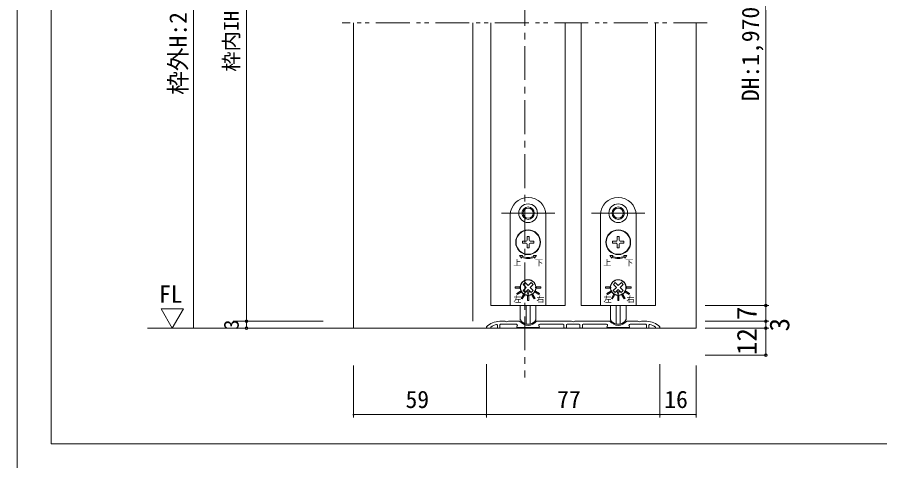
# Model space of a CAD drawing. Units: millimetres on the paper, enlarged 10 times, with parts at other scales. Extents: x -2000 to 2000, y -1385 to 1385.
# Drawn here: x -2000 to -724, y -92 to 564 of the extents above; entities that cross this region are included whole.
import ezdxf
from ezdxf.enums import TextEntityAlignment as Align

# ---------------------------------------------------------------- set-up
doc = ezdxf.new("R2010")
doc.units = ezdxf.units.MM
doc.header["$LTSCALE"] = 10
doc.header["$PDMODE"] = 32
doc.header["$PDSIZE"] = 4
for name, pattern in [('CHAIN1', [8, 5, -1, 1, -1]), ('DOUBLE_CHAIN1', [8.8, 5, -1, 0.6, -0.6, 0.6, -1]), ('USER1', [19.05, 12.7, -6.35])]:
    doc.linetypes.add(name, pattern=pattern)
doc.layers.add('1-1_0', color=7, linetype='Continuous', lineweight=20)
doc.layers.add('2-0_18', color=7, linetype='Continuous', lineweight=18)
doc.styles.add('ＭＳ ゴシック', font='')
doc.styles.get('ＭＳ ゴシック').set_extended_font_data('MS Gothic')

msp = doc.modelspace()

# ---------------------------------------------------------------- linework, layer by layer
at = {"layer": '1-1_0'}
msp.add_lwpolyline([(-2000, -1385), (2000, -1385), (2000, 1385), (-2000, 1385)], close=True, dxfattribs=at)
msp.add_lwpolyline([(380, -67.5), (-1950, -67.5), (-1950, 1335)], dxfattribs=at)
at = {"layer": '2-0_18', "linetype": 'CHAIN1', "lineweight": 20}
msp.add_line((-1249.44, 1081.04), (-1249.44, 30.55), dxfattribs=at)
at = {"layer": '2-0_18', "color": 4, "lineweight": 9}
for p, q in [((-1739.19, 1047.71), (-1739.19, 103.89)), ((-1660.85, 927.71), (-1660.85, 113.89)), ((-1787.38, 132.57), (-1770.68, 103.89)), ((-1754.18, 132.57), (-1787.38, 132.57)), ((-1770.68, 103.89), (-1754.18, 132.57)), ((-982.77, 137.22), (-888.47, 137.22)), ((-892.63, 137.22), (-892.63, 113.89)), ((-1502.77, 103.89), (-1807.52, 103.89)), ((-1680.85, 113.89), (-1547.77, 113.89)), ((-1680.85, 103.89), (-1547.77, 103.89)), ((-1660.85, 113.89), (-1660.85, 103.89)), ((-982.77, 113.89), (-888.47, 113.89)), ((-982.77, 113.89), (-892.63, 113.89)), ((-982.77, 103.89), (-888.47, 103.89)), ((-982.77, 103.89), (-892.63, 103.89)), ((-892.63, 113.89), (-892.63, 103.89)), ((-892.63, 103.89), (-892.63, 63.89)), ((-982.77, 63.89), (-892.63, 63.89)), ((-1502.77, 48.46), (-1502.77, -28.42)), ((-1306.11, 50.55), (-1306.11, -28.42)), ((-1049.44, 50.55), (-1049.44, -28.42)), ((-996.11, 48.46), (-996.11, -28.42)), ((-1306.11, -24.26), (-1502.77, -24.26)), ((-1306.11, -24.26), (-1049.44, -24.26)), ((-1049.44, -24.26), (-995.59, -24.26))]:
    msp.add_line(p, q, dxfattribs=at)
at = {"layer": '2-0_18', "linetype": 'DOUBLE_CHAIN1', "lineweight": 20}
msp.add_line((-979.44, 555.55), (-1519.44, 555.55), dxfattribs=at)
at = {"layer": '2-0_18', "lineweight": 20}
for p, q in [((-1502.77, 555.55), (-1502.77, 103.89)), ((-1326.11, 555.55), (-1326.11, 113.89)), ((-1299.44, 555.55), (-1299.44, 137.22)), ((-1189.44, 555.55), (-1189.44, 137.22)), ((-1166.11, 555.55), (-1166.11, 137.22)), ((-1056.11, 555.55), (-1056.11, 137.22)), ((-996.11, 555.55), (-996.11, 103.89)), ((-1299.44, 137.22), (-1189.44, 137.22)), ((-1166.11, 137.22), (-1056.11, 137.22)), ((-1352.77, 103.89), (-1502.77, 103.89)), ((-1049.44, 103.89), (-996.11, 103.89)), ((-1306.11, 48.46), (-1306.11, -28.42)), ((-1049.44, 48.46), (-1049.44, -28.42)), ((-1049.44, 48.46), (-1049.44, -28.42)), ((-1049.44, 48.46), (-1049.44, -28.42))]:
    msp.add_line(p, q, dxfattribs=at)
at = {"layer": '2-0_18', "color": 2, "linetype": 'USER1'}
for p, q in [((-1283.94, 273.89), (-1204.94, 273.89)), ((-1150.61, 273.89), (-1071.61, 273.89))]:
    msp.add_line(p, q, dxfattribs=at)
at = {"layer": '2-0_18'}
for p, q in [((-1270.77, 270.89), (-1270.77, 137.22)), ((-1218.11, 137.22), (-1218.11, 270.89)), ((-1137.44, 270.89), (-1137.44, 137.22)), ((-1084.77, 137.22), (-1084.77, 270.89)), ((-1242.94, 239.22), (-1245.94, 239.22)), ((-1245.94, 233.72), (-1245.94, 239.22)), ((-1242.94, 233.72), (-1242.94, 239.22)), ((-1236.11, 232.39), (-1241.61, 232.39)), ((-1236.11, 232.39), (-1236.11, 229.39)), ((-1109.61, 239.22), (-1112.61, 239.22)), ((-1112.61, 233.72), (-1112.61, 239.22)), ((-1109.61, 233.72), (-1109.61, 239.22)), ((-1102.77, 232.39), (-1108.27, 232.39)), ((-1102.77, 232.39), (-1102.77, 229.39)), ((-1247.27, 229.39), (-1252.77, 229.39)), ((-1245.94, 222.55), (-1245.94, 228.05)), ((-1242.94, 222.55), (-1245.94, 222.55)), ((-1242.94, 222.55), (-1242.94, 228.05)), ((-1236.11, 229.39), (-1241.61, 229.39)), ((-1113.94, 229.39), (-1119.44, 229.39)), ((-1112.61, 222.55), (-1112.61, 228.05)), ((-1109.61, 222.55), (-1112.61, 222.55)), ((-1109.61, 222.55), (-1109.61, 228.05)), ((-1102.77, 229.39), (-1108.27, 229.39)), ((-1247.27, 163.92), (-1251.69, 168.45)), ((-1244.41, 166.72), (-1239.87, 171.14)), ((-1113.94, 163.92), (-1118.36, 168.45)), ((-1111.07, 166.72), (-1106.54, 171.14)), ((-1251.8, 159.5), (-1247.27, 163.92)), ((-1249.01, 156.64), (-1251.8, 159.5)), ((-1249.01, 156.64), (-1244.48, 161.06)), ((-1240.05, 156.53), (-1244.48, 161.06)), ((-1237.19, 159.32), (-1240.05, 156.53)), ((-1118.47, 159.5), (-1113.94, 163.92)), ((-1115.67, 156.64), (-1118.47, 159.5)), ((-1115.67, 156.64), (-1111.14, 161.06)), ((-1106.72, 156.53), (-1111.14, 161.06)), ((-1103.86, 159.32), (-1106.72, 156.53)), ((-1270.77, 137.22), (-1218.11, 137.22)), ((-1256.11, 116.78), (-1256.11, 137.22)), ((-1247.36, 137.22), (-1247.36, 109.71)), ((-1241.52, 137.22), (-1241.52, 109.71)), ((-1232.77, 137.22), (-1232.77, 116.78)), ((-1137.44, 137.22), (-1084.77, 137.22)), ((-1122.77, 116.78), (-1122.77, 137.22)), ((-1114.02, 137.22), (-1114.02, 109.71)), ((-1108.19, 137.22), (-1108.19, 109.71)), ((-1099.44, 137.22), (-1099.44, 116.78)), ((-1305.11, 103.89), (-1300.44, 103.89)), ((-1299.44, 104.89), (-1299.44, 105.41)), ((-1289.77, 108.12), (-1289.77, 104.89)), ((-1288.77, 103.89), (-1287.11, 103.89)), ((-1286.49, 113.89), (-1278.61, 113.89)), ((-1286.11, 104.89), (-1286.11, 108.55)), ((-1285.11, 109.55), (-1261.84, 109.55)), ((-1276.44, 109.55), (-1261.84, 109.55)), ((-1256.94, 113.89), (-1273.61, 113.89)), ((-1260.97, 106.05), (-1260.4, 107.05)), ((-1260.11, 104.55), (-1244.44, 104.55)), ((-1247.36, 109.71), (-1241.52, 109.71)), ((-1228.77, 104.55), (-1244.44, 104.55)), ((-1231.94, 113.89), (-1180.27, 113.89)), ((-1227.91, 106.05), (-1228.49, 107.05)), ((-1192.44, 109.55), (-1227.04, 109.55)), ((-1191.44, 108.55), (-1191.44, 104.89)), ((-1190.44, 103.89), (-1188.77, 103.89)), ((-1187.77, 104.89), (-1187.77, 108.55)), ((-1168.77, 109.55), (-1186.77, 109.55)), ((-1175.27, 113.89), (-1123.61, 113.89)), ((-1167.77, 104.89), (-1167.77, 108.55)), ((-1165.11, 103.89), (-1166.77, 103.89)), ((-1164.11, 108.55), (-1164.11, 104.89)), ((-1163.11, 109.55), (-1128.51, 109.55)), ((-1127.64, 106.05), (-1127.06, 107.05)), ((-1126.78, 104.55), (-1111.11, 104.55)), ((-1114.02, 109.71), (-1108.19, 109.71)), ((-1095.44, 104.55), (-1111.11, 104.55)), ((-1098.61, 113.89), (-1081.94, 113.89)), ((-1094.58, 106.05), (-1095.15, 107.05)), ((-1070.44, 109.55), (-1093.71, 109.55)), ((-1069.06, 113.89), (-1076.94, 113.89)), ((-1069.44, 104.89), (-1069.44, 108.55)), ((-1066.78, 103.89), (-1068.44, 103.89)), ((-1065.78, 108.12), (-1065.78, 104.89)), ((-1056.11, 104.89), (-1056.11, 105.41)), ((-1050.44, 103.89), (-1055.11, 103.89))]:
    msp.add_line(p, q, dxfattribs=at)
at = {"layer": '2-0_18', "color": 4, "lineweight": 9}
msp.add_lwpolyline([(-982.77, 137.22), (-892.63, 137.22), (-892.63, 901.04)], dxfattribs=at)
at = {"layer": '2-0_18'}
for points in [[(-1247.27, 232.39), (-1252.77, 232.39), (-1252.77, 229.39)], [(-1113.94, 232.39), (-1119.44, 232.39), (-1119.44, 229.39)], [(-1253.11, 209.95), (-1252.6, 211.18), (-1256.93, 211.18), (-1254.14, 207.48), (-1253.63, 208.71)], [(-1235.26, 208.71), (-1234.75, 207.48), (-1231.95, 211.18), (-1236.28, 211.18), (-1235.77, 209.95)], [(-1119.78, 209.95), (-1119.27, 211.18), (-1123.6, 211.18), (-1120.8, 207.48), (-1120.29, 208.71)], [(-1101.92, 208.71), (-1101.41, 207.48), (-1098.61, 211.18), (-1102.94, 211.18), (-1102.43, 209.95)], [(-1244.41, 166.72), (-1248.83, 171.25), (-1251.69, 168.45)], [(-1237.19, 159.32), (-1241.61, 163.85), (-1237.08, 168.28), (-1239.87, 171.14)], [(-1111.07, 166.72), (-1115.5, 171.25), (-1118.36, 168.45)], [(-1103.86, 159.32), (-1108.28, 163.85), (-1103.75, 168.28), (-1106.54, 171.14)]]:
    msp.add_lwpolyline(points, dxfattribs=at)
for points in [[(-1263.44, 163.05), (-1256.77, 163.05), (-1256.77, 164.72), (-1263.44, 164.72)], [(-1260.48, 153.67), (-1254.71, 157), (-1255.54, 158.44), (-1261.31, 155.11)], [(-1253.22, 147.02), (-1249.89, 152.79), (-1251.33, 153.62), (-1254.66, 147.85)], [(-1244.57, 153.55), (-1242.85, 157.53), (-1246.18, 157.57)], [(-1234.22, 147.85), (-1237.55, 153.62), (-1239, 152.79), (-1235.66, 147.02)], [(-1227.57, 155.11), (-1233.34, 158.44), (-1234.18, 157), (-1228.4, 153.67)], [(-1225.44, 164.72), (-1232.11, 164.72), (-1232.11, 163.05), (-1225.44, 163.05)], [(-1130.11, 163.05), (-1123.44, 163.05), (-1123.44, 164.72), (-1130.11, 164.72)], [(-1127.15, 153.67), (-1121.37, 157), (-1122.21, 158.44), (-1127.98, 155.11)], [(-1119.89, 147.02), (-1116.55, 152.79), (-1118, 153.62), (-1121.33, 147.85)], [(-1111.23, 153.55), (-1109.52, 157.53), (-1112.85, 157.57)], [(-1100.89, 147.85), (-1104.22, 153.62), (-1105.66, 152.79), (-1102.33, 147.02)], [(-1094.24, 155.11), (-1100.01, 158.44), (-1100.84, 157), (-1095.07, 153.67)], [(-1092.11, 164.72), (-1098.77, 164.72), (-1098.77, 163.05), (-1092.11, 163.05)], [(-1243.61, 151.55), (-1245.27, 151.55), (-1245.27, 144.89), (-1243.61, 144.89)], [(-1110.27, 151.55), (-1111.94, 151.55), (-1111.94, 144.89), (-1110.27, 144.89)]]:
    msp.add_lwpolyline(points, close=True, dxfattribs=at)
at = {"layer": '2-0_18', "lineweight": 20}
msp.add_lwpolyline([(-1049.44, 103.89), (-996.11, 103.89), (-1367.77, 103.89)], dxfattribs=at)
at = {"layer": '2-0_18'}
for centre, radius in [((-1244.44, 273.89), 13.83), ((-1244.44, 273.89), 9.17), ((-1244.44, 273.89), 7.5), ((-1111.11, 273.89), 13.83), ((-1111.11, 273.89), 9.17), ((-1111.11, 273.89), 7.5), ((-1244.44, 230.89), 18.33), ((-1244.44, 230.89), 17.83), ((-1111.11, 230.89), 18.33), ((-1111.11, 230.89), 17.83)]:
    msp.add_circle(centre, radius, dxfattribs=at)
at = {"layer": '2-0_18', "color": 4, "lineweight": 9}
msp.add_circle((-1049.44, -24.26), 0.521, dxfattribs=at)
at = {"layer": '2-0_18'}
for centre, radius, start, end in [((-1244.44, 270.89), 26.33, 0, 180), ((-1111.11, 270.89), 26.33, 0, 180), ((-1247.27, 233.72), 1.33, 270, 360), ((-1241.61, 233.72), 1.33, 180, 270), ((-1113.94, 233.72), 1.33, 270, 360), ((-1108.27, 233.72), 1.33, 180, 270), ((-1247.27, 228.05), 1.33, 360, 90), ((-1241.61, 228.05), 1.33, 90, 180), ((-1113.94, 228.05), 1.33, 360, 90), ((-1108.27, 228.05), 1.33, 90, 180), ((-1244.44, 230.89), 24, 247.5, 292.5), ((-1244.44, 230.89), 22.67, 247.5, 292.5), ((-1111.11, 230.89), 24, 247.5, 292.5), ((-1111.11, 230.89), 22.67, 247.5, 292.5), ((-1244.44, 163.89), 11.67, 98.90298, 201.09702), ((-1252.43, 165.56), 3.33, 168.17431, 198.71996), ((-1244.44, 163.89), 11.5, 160.42431, 168.17431), ((-1252.14, 166.62), 3.33, 129.87866, 160.42431), ((-1244.44, 163.89), 11.17, 146.90028, 151.69834), ((-1250.53, 169.33), 3.33, 138.17431, 168.71996), ((-1244.44, 163.89), 11.5, 130.42431, 138.17431), ((-1249.74, 170.1), 3.33, 99.87866, 130.42431), ((-1244.44, 163.89), 11.17, 116.90028, 121.69834), ((-1246.99, 171.65), 3.33, 108.17431, 138.71996), ((-1244.44, 163.89), 11.5, 100.42431, 108.17431), ((-1245.92, 171.92), 3.33, 69.87866, 100.42431), ((-1245.89, 173.11), 2.33, 72.61143, 98.90298), ((-1244.44, 177.72), 2.5, 252.61143, 287.38857), ((-1244.44, 163.89), 11.17, 86.90028, 91.69834), ((-1242.77, 171.88), 3.33, 78.17431, 108.71996), ((-1243, 173.11), 2.33, 81.09702, 107.38857), ((-1244.44, 163.89), 11.67, 338.90298, 81.09702), ((-1244.44, 163.89), 11.5, 70.42431, 78.17431), ((-1241.7, 171.58), 3.33, 39.87866, 70.42431), ((-1244.44, 163.89), 11.17, 56.90028, 61.69834), ((-1238.99, 169.97), 3.33, 48.17431, 78.71996), ((-1244.44, 163.89), 11.5, 40.42431, 48.17431), ((-1238.22, 169.18), 3.33, 9.87866, 40.42431), ((-1244.44, 163.89), 11.17, 26.90028, 31.69834), ((-1236.68, 166.43), 3.33, 18.17431, 48.71996), ((-1244.44, 163.89), 11.5, 10.42431, 18.17431), ((-1236.41, 165.36), 3.33, 339.87866, 10.42431), ((-1111.11, 163.89), 11.67, 98.90298, 201.09702), ((-1119.1, 165.56), 3.33, 168.17431, 198.71996), ((-1111.11, 163.89), 11.5, 160.42431, 168.17431), ((-1118.8, 166.62), 3.33, 129.87866, 160.42431), ((-1111.11, 163.89), 11.17, 146.90028, 151.69834), ((-1117.19, 169.33), 3.33, 138.17431, 168.71996), ((-1111.11, 163.89), 11.5, 130.42431, 138.17431), ((-1116.4, 170.1), 3.33, 99.87866, 130.42431), ((-1111.11, 163.89), 11.17, 116.90028, 121.69834), ((-1113.65, 171.65), 3.33, 108.17431, 138.71996), ((-1111.11, 163.89), 11.5, 100.42431, 108.17431), ((-1112.59, 171.92), 3.33, 69.87866, 100.42431), ((-1112.55, 173.11), 2.33, 72.61143, 98.90298), ((-1111.11, 177.72), 2.5, 252.61143, 287.38857), ((-1111.11, 163.89), 11.17, 86.90028, 91.69834), ((-1109.43, 171.88), 3.33, 78.17431, 108.71996), ((-1109.66, 173.11), 2.33, 81.09702, 107.38857), ((-1111.11, 163.89), 11.67, 338.90298, 81.09702), ((-1111.11, 163.89), 11.5, 70.42431, 78.17431), ((-1108.37, 171.58), 3.33, 39.87866, 70.42431), ((-1111.11, 163.89), 11.17, 56.90028, 61.69834), ((-1105.66, 169.97), 3.33, 48.17431, 78.71996), ((-1111.11, 163.89), 11.5, 40.42431, 48.17431), ((-1104.89, 169.18), 3.33, 9.87866, 40.42431), ((-1111.11, 163.89), 11.17, 26.90028, 31.69834), ((-1103.35, 166.43), 3.33, 18.17431, 48.71996), ((-1111.11, 163.89), 11.5, 10.42431, 18.17431), ((-1103.08, 165.36), 3.33, 339.87866, 10.42431), ((-1252.47, 162.41), 3.33, 159.87866, 190.42431), ((-1244.44, 163.89), 11.5, 190.42431, 198.17431), ((-1244.44, 163.89), 11.17, 176.90028, 181.69834), ((-1252.2, 161.34), 3.33, 198.17431, 228.71996), ((-1253.15, 160.53), 2.33, 201.09702, 227.38857), ((-1256.42, 156.97), 2.5, 12.61143, 47.38857), ((-1244.44, 163.89), 11.17, 206.90028, 211.69834), ((-1251.7, 158.03), 2.33, 192.61143, 218.90298), ((-1250.66, 158.59), 3.33, 189.87866, 220.42431), ((-1244.44, 163.89), 11.67, 218.90298, 321.09702), ((-1244.44, 163.89), 11.5, 220.42431, 228.17431), ((-1249.89, 157.8), 3.33, 228.17431, 258.71996), ((-1244.44, 163.89), 11.17, 236.90028, 241.69834), ((-1247.18, 156.19), 3.33, 219.87866, 250.42431), ((-1241.89, 156.13), 3.33, 288.17431, 318.71996), ((-1244.44, 163.89), 11.17, 296.90028, 301.69834), ((-1239.15, 157.67), 3.33, 279.87866, 310.42431), ((-1244.44, 163.89), 11.5, 310.42431, 318.17431), ((-1238.36, 158.44), 3.33, 318.17431, 348.71996), ((-1237.18, 158.03), 2.33, 321.09702, 347.38857), ((-1244.44, 163.89), 11.17, 326.90028, 331.69834), ((-1232.46, 156.97), 2.5, 132.61143, 167.38857), ((-1236.75, 161.15), 3.33, 309.87866, 340.42431), ((-1235.73, 160.53), 2.33, 312.61143, 338.90298), ((-1244.44, 163.89), 11.5, 340.42431, 348.17431), ((-1244.44, 163.89), 11.17, 356.90028, 1.69834), ((-1236.45, 162.21), 3.33, 348.17431, 18.71996), ((-1119.14, 162.41), 3.33, 159.87866, 190.42431), ((-1111.11, 163.89), 11.5, 190.42431, 198.17431), ((-1111.11, 163.89), 11.17, 176.90028, 181.69834), ((-1118.87, 161.34), 3.33, 198.17431, 228.71996), ((-1119.82, 160.53), 2.33, 201.09702, 227.38857), ((-1123.09, 156.97), 2.5, 12.61143, 47.38857), ((-1111.11, 163.89), 11.17, 206.90028, 211.69834), ((-1118.37, 158.03), 2.33, 192.61143, 218.90298), ((-1117.32, 158.59), 3.33, 189.87866, 220.42431), ((-1111.11, 163.89), 11.67, 218.90298, 321.09702), ((-1111.11, 163.89), 11.5, 220.42431, 228.17431), ((-1116.55, 157.8), 3.33, 228.17431, 258.71996), ((-1111.11, 163.89), 11.17, 236.90028, 241.69834), ((-1113.84, 156.19), 3.33, 219.87866, 250.42431), ((-1108.56, 156.13), 3.33, 288.17431, 318.71996), ((-1111.11, 163.89), 11.17, 296.90028, 301.69834), ((-1105.81, 157.67), 3.33, 279.87866, 310.42431), ((-1111.11, 163.89), 11.5, 310.42431, 318.17431), ((-1105.02, 158.44), 3.33, 318.17431, 348.71996), ((-1103.84, 158.03), 2.33, 321.09702, 347.38857), ((-1111.11, 163.89), 11.17, 326.90028, 331.69834), ((-1099.13, 156.97), 2.5, 132.61143, 167.38857), ((-1103.41, 161.15), 3.33, 309.87866, 340.42431), ((-1102.4, 160.53), 2.33, 312.61143, 338.90298), ((-1111.11, 163.89), 11.5, 340.42431, 348.17431), ((-1111.11, 163.89), 11.17, 356.90028, 1.69834), ((-1103.11, 162.21), 3.33, 348.17431, 18.71996), ((-1244.44, 163.89), 11.5, 250.42431, 258.17431), ((-1246.11, 155.89), 3.33, 258.17431, 288.71996), ((-1244.44, 163.89), 11.17, 266.90028, 271.69834), ((-1242.96, 155.85), 3.33, 249.87866, 280.42431), ((-1244.44, 163.89), 11.5, 280.42431, 288.17431), ((-1111.11, 163.89), 11.5, 250.42431, 258.17431), ((-1112.78, 155.89), 3.33, 258.17431, 288.71996), ((-1111.11, 163.89), 11.17, 266.90028, 271.69834), ((-1109.63, 155.85), 3.33, 249.87866, 280.42431), ((-1111.11, 163.89), 11.5, 280.42431, 288.17431), ((-1254.44, 116.78), 1.67, 180, 210.56067), ((-1244.39, 122.71), 13.33, 210.56067, 257.16143), ((-1244.49, 122.71), 13.33, 282.83857, 329.43933), ((-1234.44, 116.78), 1.67, 329.43933, 360), ((-1121.11, 116.78), 1.67, 180, 210.56067), ((-1111.06, 122.71), 13.33, 210.56067, 257.16143), ((-1111.15, 122.71), 13.33, 282.83857, 329.43933), ((-1101.11, 116.78), 1.67, 329.43933, 360), ((-1305.11, 104.89), 1, 136.50339, 270), ((-1286.49, 87.22), 26.67, 90, 136.50339), ((-1300.44, 104.89), 1, 270, 0), ((-1286.49, 87.22), 22.33, 101.58901, 125.44735), ((-1290.77, 108.12), 1, 0, 101.58901), ((-1288.77, 104.89), 1, 180, 270), ((-1287.11, 104.89), 1, 270, 0), ((-1285.11, 108.55), 1, 90, 180), ((-1276.11, 118.24), 5.02, 240.13717, 299.86283), ((-1261.84, 107.89), 1.67, 330, 90), ((-1260.11, 105.55), 1, 150, 270), ((-1241.42, 129.01), 21.67, 224.26307, 261.9973), ((-1247.46, 129.01), 21.67, 278.0027, 315.73693), ((-1228.77, 105.55), 1, 270, 30), ((-1227.04, 107.89), 1.67, 90, 210), ((-1192.44, 108.55), 1, 0, 90), ((-1190.44, 104.89), 1, 180, 270), ((-1188.77, 104.89), 1, 270, 0), ((-1186.77, 108.55), 1, 90, 180), ((-1177.77, 118.24), 5.02, 240.13717, 299.86283), ((-1168.77, 108.55), 1, 0, 90), ((-1166.77, 104.89), 1, 180, 270), ((-1165.11, 104.89), 1, 270, 0), ((-1163.11, 108.55), 1, 90, 180), ((-1128.51, 107.89), 1.67, 330, 90), ((-1126.78, 105.55), 1, 150, 270), ((-1108.09, 129.01), 21.67, 224.26307, 261.9973), ((-1114.13, 129.01), 21.67, 278.0027, 315.73693), ((-1095.44, 105.55), 1, 270, 30), ((-1093.71, 107.89), 1.67, 90, 210), ((-1079.44, 118.24), 5.02, 240.13717, 299.86283), ((-1070.44, 108.55), 1, 0, 90), ((-1068.44, 104.89), 1, 180, 270), ((-1069.06, 87.22), 26.67, 43.49661, 90), ((-1066.78, 104.89), 1, 270, 0), ((-1064.78, 108.12), 1, 78.41099, 180), ((-1069.06, 87.22), 22.33, 54.55265, 78.41099), ((-1055.11, 104.89), 1, 180, 270), ((-1050.44, 104.89), 1, 270, 43.49661)]:
    msp.add_arc(centre, radius, start, end, dxfattribs=at)
at = {"layer": '2-0_18', "lineweight": 20}
for centre, start, end in [((-1502.77, -24.26), 0, 180), ((-1502.77, -24.26), 180, 0), ((-1306.11, -24.26), 0, 180), ((-1306.11, -24.26), 180, 0)]:
    msp.add_arc(centre, 0.521, start, end, dxfattribs=at)
at = {"layer": '2-0_18', "color": 4, "lineweight": 9}
for start, end in [(0, 180), (180, 0)]:
    msp.add_arc((-996.11, -24.26), 0.521, start, end, dxfattribs=at)
at = {"layer": '2-0_18', "color": 4}
for p in [(-892.63, 137.22), (-1660.85, 113.89), (-892.63, 113.89), (-1660.85, 103.89), (-892.63, 103.89), (-892.63, 63.89)]:
    msp.add_point(p, dxfattribs=at)

# ---------------------------------------------------------------- texts
at = {"layer": '2-0_18', "style": 'ＭＳ ゴシック'}
for s, height, p in [('枠内IH:1,985', 21.99, (-1665.85, 483.3)), ('枠外H:2,024', 25.66, (-1741.69, 449.13)), ('DH:1,970', 25.66, (-895.14, 439.69)), ('7', 29.33, (-897.63, 115.55)), ('3', 29.33, (-849.26, 98.89)), ('3', 21.99, (-1665.85, 101.39)), ('12', 29.33, (-897.63, 63.89))]:
    msp.add_text(s, height=height, rotation=90, dxfattribs=at).set_placement(p, align=Align.BOTTOM_LEFT)
for s, height, p in [('上', 8.55, (-1266.52, 193.83)), ('下', 8.55, (-1234.2, 193.57)), ('上', 8.55, (-1133.18, 193.83)), ('下', 8.55, (-1100.86, 193.57)), ('FL', 25.66, (-1790.34, 133.68)), ('左', 8.55, (-1266.21, 139.65)), ('右', 8.55, (-1232.23, 139.57)), ('左', 8.55, (-1132.87, 139.65)), ('右', 8.55, (-1098.89, 139.57)), ('59', 25.66, (-1425.78, -22.17)), ('77', 25.66, (-1201.5, -22.17)), ('16', 25.66, (-1043.05, -22.17))]:
    msp.add_text(s, height=height, dxfattribs=at).set_placement(p, align=Align.BOTTOM_LEFT)

doc.saveas('drawing.dxf')
